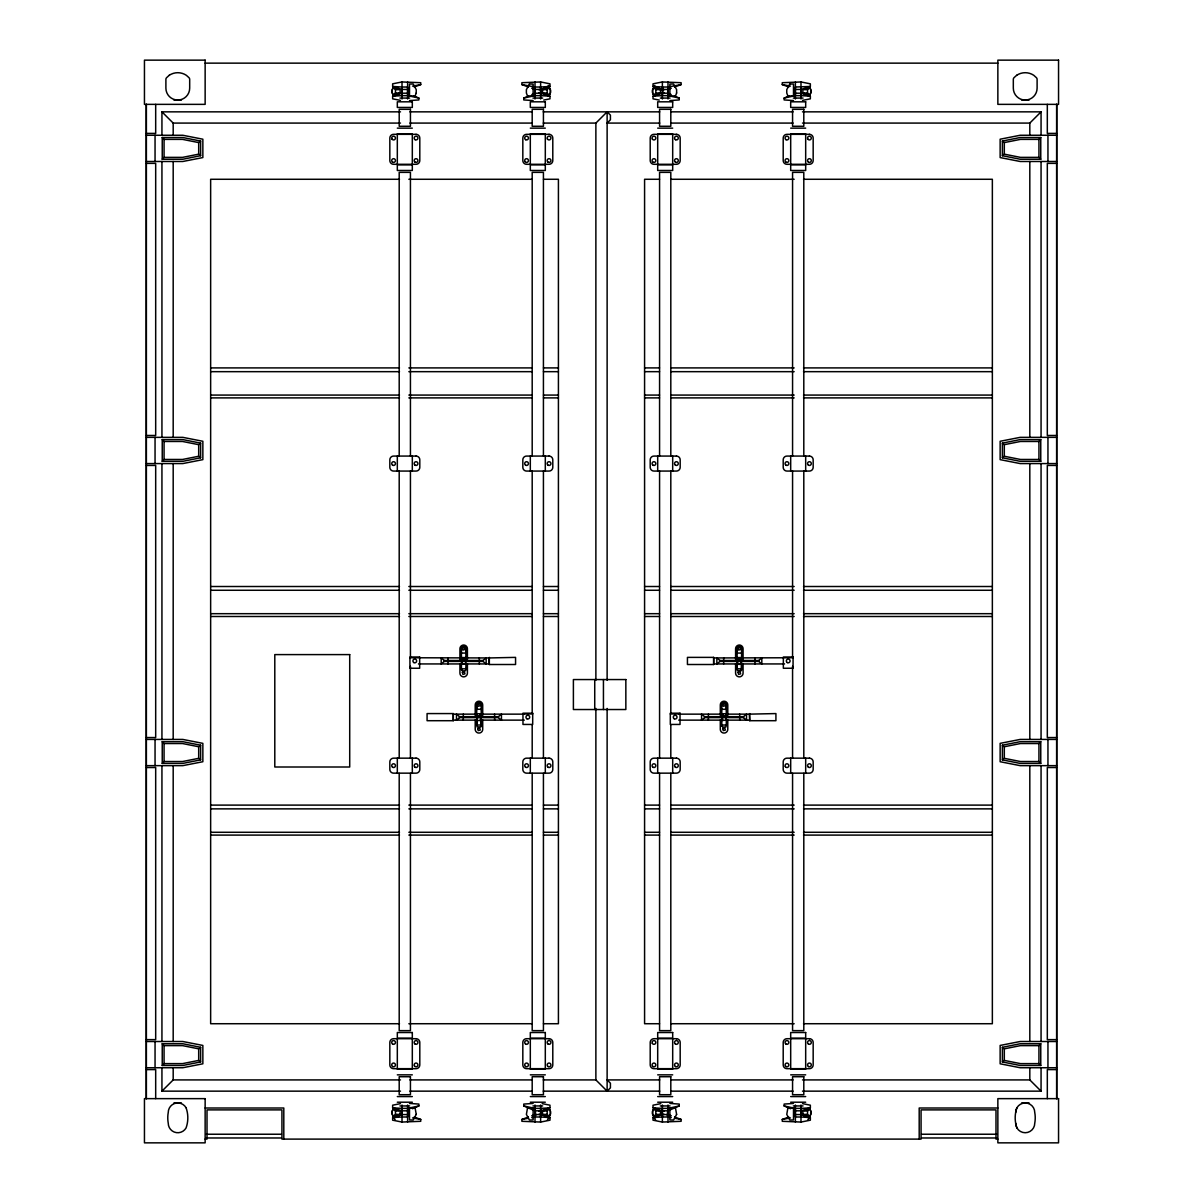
<?xml version="1.0" encoding="UTF-8"?>
<svg xmlns="http://www.w3.org/2000/svg" width="1203" height="1203" viewBox="0 0 1203 1203"><rect width="100%" height="100%" fill="white"/><g stroke="black" fill="none" stroke-linecap="round" stroke-linejoin="round"><path stroke-width="1.5" d="M400.494 1091.151L161.939 1091.151L161.939 1067.738M161.939 1041.512L161.939 765.649M161.939 739.424L161.939 463.576M161.939 437.351L161.939 161.488M161.939 135.262L161.939 111.849L400.494 111.849M465.922 668.432L465.636 670.688L462.358 670.958L461.426 668.432M462.358 661.409L461.426 664.327L465.922 663.936M461.411 660.477L461.411 657.56L465.907 657.56L465.907 660.477L465.907 648.763A2.241 2.241 0 0 0 463.666 646.522A2.241 2.241 0 0 0 461.411 648.763L461.411 653.455M465.907 653.455L465.907 648.763M476.704 720.131L477.651 717.605M481.215 709.65L481.215 704.958A2.241 2.241 0 0 0 478.959 702.717A2.241 2.241 0 0 0 476.719 704.958L476.719 716.672L476.719 713.755L481.215 713.755L481.215 716.672M476.704 718.537L476.989 726.883L480.929 726.883L481.2 720.522L476.704 720.522L476.704 725.018L481.2 725.018M481.2 720.131L480.268 717.605M481.215 714.146L481.215 709.259L476.719 709.259M726.296 724.627L726.01 726.883L722.732 727.153L721.8 724.627M722.732 717.605L721.8 720.522L726.296 720.131M721.785 716.672L721.785 713.755L726.281 713.755L726.281 716.672L726.281 704.958A2.241 2.241 0 0 0 724.041 702.717A2.241 2.241 0 0 0 721.785 704.958L721.785 709.65M726.281 709.65L726.281 704.958M737.078 663.936L738.025 661.409M741.589 653.455L741.589 648.763A2.241 2.241 0 0 0 739.334 646.522A2.241 2.241 0 0 0 737.093 648.763L737.093 660.477L737.093 657.56L741.589 657.56L741.589 660.477M737.078 662.342L737.364 670.688L741.304 670.688L741.574 664.327L737.078 664.327L737.078 668.823L741.574 668.823M741.574 663.936L740.642 661.409M741.589 657.951L741.589 653.064L737.093 653.064M400.449 100.375L392.644 98.826L392.644 96.195L402.013 95.638L402.013 87.022L392.644 86.451L392.644 83.834L402.013 81.954L420.734 82.706L420.734 84.586L414.178 87.022M533.124 100.571L523.756 99.939L523.756 98.075L535.004 95.638L535.004 87.022L521.891 84.586L521.891 82.706L540.628 81.954L549.982 83.834L549.982 86.451L540.628 89.458L535.004 89.458L531.726 88.24M549.982 86.451L540.628 87.022L540.628 95.638L549.982 96.195L549.982 98.826L543.741 100.075M659.259 100.075L653.018 98.826L653.018 96.195L662.372 95.638L663.124 88.706L662.372 87.022L653.018 86.451L653.018 83.834L662.372 81.954L681.109 82.706L681.109 84.586L674.552 87.022M681.109 84.586L667.996 87.022L667.996 95.638L679.244 98.075L679.244 99.939L669.876 100.571M793.499 100.571L784.13 99.939L784.13 98.075L795.378 95.638L795.378 87.022L810.356 86.451L810.356 83.834L800.987 81.954L782.266 82.706L782.266 84.586L788.822 87.022M800.987 87.022L800.987 95.638L810.356 96.195L810.356 98.826L802.551 100.375M414.178 1117.001L420.734 1119.437L420.734 1121.301L402.013 1122.053L392.644 1120.188L392.644 1117.557L402.013 1117.001L402.013 1108.384L392.644 1107.828L392.644 1105.196L400.449 1103.632M409.501 1103.452L418.87 1104.068L418.87 1105.948L407.622 1108.384L407.622 1117.001L402.013 1117.001M531.726 1117.602L535.004 1117.001L535.756 1115.316L535.004 1108.384L523.756 1105.948L523.756 1104.068L533.124 1103.452M542.177 1103.632L549.982 1105.196L549.982 1107.828L540.628 1108.384L540.628 1117.001L549.982 1117.557L549.982 1120.188L540.628 1122.053L521.891 1121.301L521.891 1119.437L528.448 1117.001M674.552 1117.001L681.109 1119.437L681.109 1121.301L662.372 1122.053L653.018 1120.188L653.018 1117.557L662.372 1117.001L662.372 1108.384L653.018 1107.828L653.018 1105.196L660.823 1103.632M669.876 1103.452L679.244 1104.068L679.244 1105.948L667.996 1108.384L667.244 1115.316L667.996 1117.001L671.274 1117.602M802.551 1103.632L810.356 1105.196L810.356 1107.828L800.987 1108.384L800.987 1117.001L810.356 1117.557L810.356 1120.188L800.987 1122.053L782.266 1121.301L782.266 1119.437L788.822 1117.001M393.727 86.827L392.268 89.639L392.268 93.007L393.832 96.014L400.133 93.007L400.133 89.639L395.456 89.639L393.396 87.488A6.105 6.105 0 0 0 393.396 95.172L400.133 93.007L395.456 93.007L393.396 95.172M654.838 85.428L652.643 89.639L652.643 93.007L654.191 96.014L660.507 93.007L660.507 89.639L658.041 86.827M547.44 1119.993L550.357 1114.384L550.357 1111.001L548.809 1108.008L542.493 1111.001L542.493 1114.384M807.815 1119.993L810.732 1114.384L810.732 1111.001L809.168 1108.008L804.446 1110.264M488.959 657.951L515.561 657.379L515.561 664.507L489.335 664.507L488.959 657.951L409.937 657.755M453.29 720.702L453.29 713.574L427.08 713.574L427.08 720.702L453.29 720.702L453.29 713.574M713.665 664.507L713.665 657.379L687.439 657.379L687.439 664.507L713.665 664.507L713.665 657.379M749.334 714.146L775.92 713.574L775.92 720.702L749.71 720.702L749.334 714.146L725.86 714.146M548.162 85.428L550.357 89.639L550.357 93.007L548.809 96.014L542.493 93.007L542.493 89.639L544.959 86.827M397.667 1117.181L400.133 1114.384L400.133 1111.001L395.456 1111.001L393.396 1108.85A6.105 6.105 0 0 0 393.396 1116.534L400.133 1114.384L395.456 1114.384L393.396 1116.534M549.245 95.172L547.185 93.007L547.185 89.639L549.245 87.488A6.105 6.105 0 0 1 549.245 95.172L542.493 93.007M653.755 95.172L655.815 93.007L655.815 89.639L653.755 87.488A6.105 6.105 0 0 0 653.755 95.172L660.507 93.007M807.544 89.639L809.604 87.488A6.105 6.105 0 0 1 809.604 95.172L802.867 93.007L802.867 89.639L807.544 89.639L807.544 93.007L809.604 95.172M549.245 1116.534L547.185 1114.384L547.185 1111.001L549.245 1108.85A6.105 6.105 0 0 1 549.245 1116.534L544.177 1114.91M653.755 1116.534L655.815 1114.384L655.815 1111.001L653.755 1108.85A6.105 6.105 0 0 0 653.755 1116.534L658.823 1114.91M807.544 1111.001L809.604 1108.85A6.105 6.105 0 0 1 809.604 1116.534L802.867 1114.384L802.867 1111.001L807.544 1111.001L807.544 1114.384L809.604 1116.534M162.24 159.247L164.059 157.367L164.059 139.383L162.24 137.518L182.811 137.518L200.63 141.052L200.63 155.698L182.811 159.247L162.24 159.247L162.24 137.518M162.24 461.32L164.059 459.456L164.059 441.471L162.24 439.591L182.811 439.591L200.63 443.125L200.63 457.787L182.811 461.32L162.24 461.32L162.24 439.591M162.24 763.409L164.059 761.529L164.059 743.544L162.24 741.68L182.811 741.68L200.63 745.213L200.63 759.875L182.811 763.409L162.24 763.409L162.24 741.68M1040.76 159.247L1038.941 157.367L1038.941 139.383L1040.76 137.518L1020.189 137.518L1002.37 141.052L1002.37 155.698L1020.189 159.247L1040.76 159.247L1040.76 137.518M162.24 1065.482L164.059 1063.617L164.059 1045.633L162.24 1043.753L182.811 1043.753L200.63 1047.302L200.63 1061.948L182.811 1065.482L162.24 1065.482L162.24 1043.753M1040.76 461.32L1038.941 459.456L1038.941 441.471L1040.76 439.591L1020.189 439.591L1002.37 443.125L1002.37 457.787L1020.189 461.32L1040.76 461.32L1040.76 439.591M1040.76 763.409L1038.941 761.529L1038.941 743.544L1040.76 741.68L1020.189 741.68L1002.37 745.213L1002.37 759.875L1020.189 763.409L1040.76 763.409L1040.76 741.68M1040.76 1065.482L1038.941 1063.617L1038.941 1045.633L1040.76 1043.753L1020.189 1043.753L1002.37 1047.302L1002.37 1061.948L1020.189 1065.482L1040.76 1065.482L1040.76 1043.753M407.622 93.202L402.013 93.202L392.644 96.195M595.876 680.296L595.876 123.082L607.124 111.849L610.417 115.142L610.417 119.789L607.124 123.082L659.725 123.082M795.378 89.458L800.987 89.458L810.356 86.451M1029.813 135.262L1029.813 123.082L1041.061 111.849L802.491 111.849M161.939 1091.151L173.187 1079.918L400.494 1079.918M407.622 1114.564L402.013 1114.564L392.644 1117.557M595.876 708.432L595.876 1079.918L607.124 1091.151L610.417 1087.858L610.417 1083.211L607.124 1079.918L659.725 1079.918M795.378 1110.82L800.987 1110.82L810.356 1107.828M444.268 661.409L441.185 663.936L441.185 657.951L444.268 660.477L483.065 660.477L486.147 657.951L486.147 663.936L483.065 661.409L444.268 661.409L444.268 660.477M459.561 717.605L456.478 720.131L456.478 714.146L459.561 716.672L498.358 716.672L501.44 714.146L501.44 720.131L498.358 717.605L459.561 717.605L459.561 716.672M719.935 661.409L716.853 663.936L716.853 657.951L719.935 660.477L758.732 660.477L761.815 657.951L761.815 663.936L758.732 661.409L719.935 661.409L719.935 660.477M704.642 717.605L701.56 720.131L701.56 714.146L704.642 716.672L743.439 716.672L746.522 714.146L746.522 720.131L743.439 717.605L704.642 717.605L704.642 716.672M164.059 139.383L182.57 139.383L198.69 142.586L200.63 141.052M164.059 441.471L182.57 441.471L198.69 444.674L200.63 443.125M164.059 743.544L182.57 743.544L198.69 746.747L200.63 745.213M1002.37 155.698L1004.31 154.164L1020.43 157.367L1038.941 157.367M164.059 1045.633L182.57 1045.633L198.69 1048.836L200.63 1047.302M1002.37 457.787L1004.31 456.253L1020.43 459.456L1038.941 459.456M1002.37 759.875L1004.31 758.326L1020.43 761.529L1038.941 761.529M1002.37 1061.948L1004.31 1060.414L1020.43 1063.617L1038.941 1063.617M523.756 98.075L528.583 95.984M531.786 94.586L535.004 93.202L540.628 93.202L549.982 96.195M784.13 98.075L788.957 95.984M412.449 1108.73L418.87 1105.948M679.244 1105.948L667.996 1110.82L662.372 1110.82L653.018 1107.828M671.274 88.24L667.996 89.458L662.372 89.458L653.018 86.451M531.726 1115.783L535.004 1114.564L540.628 1114.564L549.982 1117.557M542.493 89.639L549.245 87.488M653.018 96.195L662.372 93.202L667.996 93.202L671.214 94.586M804.551 89.097L809.604 87.488M549.982 1107.828L540.628 1110.82L535.004 1110.82L523.756 1105.948M542.493 1111.001L549.245 1108.85M653.018 1117.557L662.372 1114.564L667.996 1114.564L671.274 1115.783M804.551 1110.459L809.604 1108.85M200.63 155.698L198.69 154.164L182.57 157.367L164.059 157.367M1002.37 141.052L1004.31 142.586L1020.43 139.383L1038.941 139.383M200.63 457.787L198.69 456.253L182.57 459.456L164.059 459.456M1002.37 443.125L1004.31 444.674L1020.43 441.471L1038.941 441.471M200.63 759.875L198.69 758.326L182.57 761.529L164.059 761.529M1002.37 745.213L1004.31 746.747L1020.43 743.544L1038.941 743.544M200.63 1061.948L198.69 1060.414L182.57 1063.617L164.059 1063.617M1002.37 1047.302L1004.31 1048.836L1020.43 1045.633L1038.941 1045.633M412.539 86.105L420.734 84.586M521.891 1119.437L528.448 1118.219M782.266 1119.437L790.461 1117.918M409.501 100.571L418.87 99.939L418.87 98.075L414.043 95.984M793.499 1103.452L784.13 1104.068L784.13 1105.948L790.551 1108.73M205.142 63.142L997.858 63.142M402.013 87.022L407.622 87.022L407.622 95.638L418.87 98.075M535.004 87.022L540.628 87.022M662.372 87.022L667.996 87.022M538.749 89.639L547.185 89.639M655.815 89.639L664.251 89.639M538.749 93.007L547.185 93.007M655.815 93.007L664.251 93.007M807.544 93.007L802.867 93.007L809.168 96.014L810.732 93.007L810.732 89.639L809.273 86.827M402.013 95.638L407.622 95.638M535.004 95.638L540.628 95.638M662.372 95.638L667.996 95.638M795.378 95.638L800.987 95.638M399.952 98.075L409.682 98.075M532.944 98.075L542.673 98.075M660.327 98.075L670.056 98.075M793.318 98.075L803.048 98.075M173.879 100.044L181.412 100.044M1021.588 100.044L1029.121 100.044M409.892 111.849L531.982 111.849M543.26 111.849L659.725 111.849M670.988 111.849L793.093 111.849M161.939 111.849L173.187 123.082L400.494 123.082M409.892 123.082L532.012 123.082M543.275 123.082L595.876 123.082M670.988 123.082L793.108 123.082M802.506 123.082L1029.813 123.082M397.321 128.15L412.313 128.15M530.312 128.15L545.305 128.15M657.695 128.15L672.688 128.15M790.687 128.15L805.679 128.15M146.315 133.398L155.683 133.398L155.683 104.36M1056.685 133.398L1047.317 133.398L1047.317 104.36M397.321 133.774L412.313 133.774M530.312 133.774L545.305 133.774M657.695 133.774L672.688 133.774M790.687 133.774L805.679 133.774M146.315 135.262L182.811 135.262L202.856 139.202L202.856 157.563L182.811 161.488L146.315 161.488M1056.685 135.262L1020.189 135.262L1000.144 139.202L1000.144 157.563L1020.189 161.488L1056.685 161.488M146.315 163.367L155.683 163.367L155.683 435.471L146.315 435.471M1056.685 163.367L1047.317 163.367L1047.317 435.471L1056.685 435.471M399.486 179.277L210.645 179.277L210.645 1023.723L399.486 1023.723M408.84 179.277L532.237 179.277M543.455 179.277L558.418 179.277L558.418 1023.723L543.455 1023.723M659.545 179.277L644.582 179.277L644.582 1023.723L659.545 1023.723M670.763 179.277L794.16 179.277M803.514 179.277L992.355 179.277L992.355 1023.723L803.514 1023.723M210.645 367.907L399.486 367.907M408.84 367.907L532.237 367.907M543.455 367.907L558.418 367.907M644.582 367.907L659.545 367.907M670.763 367.907L794.16 367.907M803.514 367.907L992.355 367.907M210.645 371.667L399.486 371.667M408.84 371.667L532.237 371.667M543.455 371.667L558.418 371.667M644.582 371.667L659.545 371.667M670.763 371.667L794.16 371.667M803.514 371.667L992.355 371.667M210.645 395.08L399.486 395.08M408.84 395.08L532.237 395.08M543.455 395.08L558.418 395.08M644.582 395.08L659.545 395.08M670.763 395.08L794.16 395.08M803.514 395.08L992.355 395.08M210.645 397.892L399.486 397.892M408.84 397.892L532.237 397.892M543.455 397.892L558.418 397.892M644.582 397.892L659.545 397.892M670.763 397.892L794.16 397.892M803.514 397.892L992.355 397.892M146.315 437.351L182.811 437.351L202.856 441.275L202.856 459.636L182.811 463.576L146.315 463.576M1056.685 437.351L1020.189 437.351L1000.144 441.275L1000.144 459.636L1020.189 463.576L1056.685 463.576M146.315 465.441L155.683 465.441L155.683 737.559L146.315 737.559M1056.685 465.441L1047.317 465.441L1047.317 737.559L1056.685 737.559M210.645 586.508L399.486 586.508M408.84 586.508L532.237 586.508M543.455 586.508L558.418 586.508M644.582 586.508L659.545 586.508M670.763 586.508L794.16 586.508M803.514 586.508L992.355 586.508M210.645 590.267L399.486 590.267M408.84 590.267L532.237 590.267M543.455 590.267L558.418 590.267M644.582 590.267L659.545 590.267M670.763 590.267L794.16 590.267M803.514 590.267L992.355 590.267M210.645 613.68L399.486 613.68M408.84 613.68L532.237 613.68M543.455 613.68L558.418 613.68M644.582 613.68L659.545 613.68M670.763 613.68L794.16 613.68M803.514 613.68L992.355 613.68M210.645 616.492L399.486 616.492M408.84 616.492L532.237 616.492M543.455 616.492L558.418 616.492M644.582 616.492L659.545 616.492M670.763 616.492L794.16 616.492M803.514 616.492L992.355 616.492M465.907 653.064L461.411 653.064L461.411 657.951M714.041 657.951L793.063 657.755M461.411 659.545L465.907 659.545M737.093 659.545L741.589 659.545M418.449 663.936L488.959 663.936M714.041 663.936L784.551 663.936M461.426 668.823L465.922 668.823L465.922 662.342L464.975 661.409M726.281 709.259L721.785 709.259L721.785 714.146M522.974 713.95L532.688 713.95M670.312 713.95L680.026 713.95M453.666 714.146L477.14 714.146M479.877 714.146L524.313 714.146M678.687 714.146L723.123 714.146M476.719 715.74L481.215 715.74M721.785 715.74L726.281 715.74M453.666 720.131L477.14 720.131M479.877 720.131L524.313 720.131M678.687 720.131L723.123 720.131M725.86 720.131L749.334 720.131M721.8 725.018L726.296 725.018L726.296 718.537L725.349 717.605M146.315 739.424L182.811 739.424L202.856 743.364L202.856 761.725L182.811 765.649L146.315 765.649M1056.685 739.424L1020.189 739.424L1000.144 743.364L1000.144 761.725L1020.189 765.649L1056.685 765.649M146.315 767.529L155.683 767.529L155.683 1039.633L146.315 1039.633M1056.685 767.529L1047.317 767.529L1047.317 1039.633L1056.685 1039.633M210.645 805.108L399.486 805.108M408.84 805.108L532.237 805.108M543.455 805.108L558.418 805.108M644.582 805.108L659.545 805.108M670.763 805.108L794.16 805.108M803.514 805.108L992.355 805.108M210.645 808.867L399.486 808.867M408.84 808.867L532.237 808.867M543.455 808.867L558.418 808.867M644.582 808.867L659.545 808.867M670.763 808.867L794.16 808.867M803.514 808.867L992.355 808.867M210.645 832.281L399.486 832.281M408.84 832.281L532.237 832.281M543.455 832.281L558.418 832.281M644.582 832.281L659.545 832.281M670.763 832.281L794.16 832.281M803.514 832.281L992.355 832.281M210.645 835.093L399.486 835.093M408.84 835.093L532.237 835.093M543.455 835.093L558.418 835.093M644.582 835.093L659.545 835.093M670.763 835.093L794.16 835.093M803.514 835.093L992.355 835.093M408.84 1023.723L532.237 1023.723M670.763 1023.723L794.16 1023.723M146.315 1041.512L182.811 1041.512L202.856 1045.437L202.856 1063.798L182.811 1067.738L146.315 1067.738M1056.685 1041.512L1020.189 1041.512L1000.144 1045.437L1000.144 1063.798L1020.189 1067.738L1056.685 1067.738M397.321 1069.226L412.313 1069.226M530.312 1069.226L545.305 1069.226M657.695 1069.226L672.688 1069.226M790.687 1069.226L805.679 1069.226M146.315 1069.602L155.683 1069.602L155.683 1098.64M1056.685 1069.602L1047.317 1069.602L1047.317 1098.64M397.321 1074.85L412.313 1074.85M530.312 1074.85L545.305 1074.85M657.695 1074.85L672.688 1074.85M790.687 1074.85L805.679 1074.85M409.892 1079.918L532.012 1079.918M543.275 1079.918L595.876 1079.918M670.988 1079.918L793.108 1079.918M802.506 1079.918L1029.813 1079.918L1041.061 1091.151L802.491 1091.151M409.892 1091.151L531.982 1091.151M543.26 1091.151L659.725 1091.151M670.988 1091.151L793.093 1091.151M397.321 1096.58L412.313 1096.58M530.312 1096.58L545.305 1096.58M657.695 1096.58L672.688 1096.58M790.687 1096.58L805.679 1096.58M397.321 1102.204L412.313 1102.204M530.312 1102.204L545.305 1102.204M657.695 1102.204L672.688 1102.204M790.687 1102.204L805.679 1102.204M173.879 1102.956L181.412 1102.956M1021.588 1102.956L1029.121 1102.956M399.952 1105.948L409.682 1105.948M532.944 1105.948L542.673 1105.948M660.327 1105.948L670.056 1105.948M793.318 1105.948L803.048 1105.948M205.142 1108.008L283.803 1108.008L283.803 1139.106M997.858 1108.008L919.197 1108.008L919.197 1139.106M402.013 1108.384L407.622 1108.384M535.004 1108.384L540.628 1108.384M662.372 1108.384L667.996 1108.384M784.13 1105.948L795.378 1108.384L800.987 1108.384M538.749 1111.001L547.185 1111.001M655.815 1111.001L664.251 1111.001M538.749 1114.384L547.185 1114.384M655.815 1114.384L664.251 1114.384M807.544 1114.384L802.867 1114.384L805.333 1117.181M535.004 1117.001L540.628 1117.001M662.372 1117.001L667.996 1117.001M800.987 1117.001L795.378 1117.001L795.378 1108.384M206.36 1134.234L281.442 1134.234M921.558 1134.234L996.64 1134.234M206.345 1137.978L281.442 1137.978M921.558 1137.978L996.655 1137.978M205.142 1139.106L207.006 1139.106L207.006 1109.888L281.938 1109.888L281.938 1139.106L921.062 1139.106L921.062 1109.888L995.994 1109.888L995.994 1139.106L997.858 1139.106M782.266 84.586L790.461 86.105M674.552 1118.219L681.109 1119.437M412.539 1117.918L420.734 1119.437M810.356 96.195L800.987 93.202L795.378 93.202M653.755 87.488L660.507 89.639M392.644 86.451L402.013 89.458L407.622 89.458M393.396 87.488L398.449 89.097M810.356 1117.557L800.987 1114.564L795.378 1114.564M653.755 1108.85L660.507 1111.001L660.507 1114.384M392.644 1107.828L402.013 1110.82L407.622 1110.82M393.396 1108.85L398.449 1110.459M521.891 84.586L528.448 87.022M674.417 95.984L679.244 98.075M660.507 1111.001L654.191 1108.008L652.643 1111.001L652.643 1114.384L655.56 1119.993M398.554 1110.264L393.832 1108.008L392.268 1111.001L392.268 1114.384L395.185 1119.993M1047.948 135.262L1047.948 161.488M1047.948 437.351L1047.948 463.576M1047.948 739.424L1047.948 765.649M1047.948 1041.512L1047.948 1067.738M1041.061 111.849L1041.061 135.262M1041.061 161.488L1041.061 437.351M1041.061 463.576L1041.061 739.424M1041.061 765.649L1041.061 1041.512M1041.061 1067.738L1041.061 1091.151M1029.813 161.488L1029.813 437.351M1029.813 463.576L1029.813 739.424M1029.813 765.649L1029.813 1041.512M1029.813 1067.738L1029.813 1079.918M1004.31 142.586L1004.31 154.164M1004.31 444.674L1004.31 456.253M1004.31 746.747L1004.31 758.326M1004.31 1048.836L1004.31 1060.414M805.679 134.33L805.679 164.3M805.679 456.072L805.679 471.065M805.679 758.161L805.679 773.153M805.679 1038.7L805.679 1068.67M803.799 455.952L803.799 172.36L792.566 172.36L792.566 455.952M803.799 470.974L803.799 758.326M803.799 773.349L803.799 1030.64L792.566 1030.64L792.566 773.349M800.987 81.954L800.987 99.007M800.987 1105.016L800.987 1122.053M795.378 81.954L795.378 99.007M795.378 1105.016L795.378 1122.053M792.566 470.974L792.566 656.898M792.566 666.297L792.566 758.326M790.687 134.33L790.687 164.3M790.687 456.072L790.687 471.065M790.687 758.161L790.687 773.153M790.687 1038.7L790.687 1068.67M758.732 660.477L758.732 661.409M754.988 657.951L754.988 660.477M754.988 661.409L754.988 663.936M749.71 713.574L749.71 720.702M743.439 716.672L743.439 717.605M743.078 659.319L743.078 648.763A3.744 3.744 0 0 0 739.334 645.019A3.744 3.744 0 0 0 735.589 648.763L735.589 659.319M743.078 663.755L743.078 673.124A3.744 3.744 0 0 1 739.334 676.868A3.744 3.744 0 0 1 735.589 673.124L735.589 663.755M741.574 662.342L741.574 670.026M739.695 714.146L739.695 716.672M739.695 717.605L739.695 720.131M737.093 648.763L737.093 653.455M727.785 715.514L727.785 704.958A3.744 3.744 0 0 0 724.041 701.214A3.744 3.744 0 0 0 720.296 704.958L720.296 715.514M727.785 719.95L727.785 729.319A3.744 3.744 0 0 1 724.041 733.063A3.744 3.744 0 0 1 720.296 729.319L720.296 719.95M723.665 657.951L723.665 660.477M723.665 661.409L723.665 663.936M721.8 718.537L721.8 726.221M708.387 714.146L708.387 716.672M708.387 717.605L708.387 720.131M672.688 134.33L672.688 164.3M672.688 456.072L672.688 471.065M672.688 758.161L672.688 773.153M672.688 1038.7L672.688 1068.67M670.808 455.952L670.808 172.36L659.575 172.36L659.575 455.952M670.808 470.974L670.808 713.244M670.808 724.522L670.808 758.326M670.808 773.349L670.808 1030.64L659.575 1030.64L659.575 773.349M667.996 81.954L667.996 99.007M667.996 1105.016L667.996 1122.053M662.372 81.954L662.372 99.007M662.372 1105.016L662.372 1122.053M659.575 470.974L659.575 758.326M657.695 134.33L657.695 164.3M657.695 456.072L657.695 471.065M657.695 758.161L657.695 773.153M657.695 1038.7L657.695 1068.67M607.124 111.849L607.124 680.296M607.124 708.432L607.124 1091.151M603.44 679.56L603.44 709.529M594.733 679.56L594.733 709.529M545.305 134.33L545.305 164.3M545.305 456.072L545.305 471.065M545.305 758.161L545.305 773.153M545.305 1038.7L545.305 1068.67M543.425 455.952L543.425 172.36L532.192 172.36L532.192 455.952M543.425 470.974L543.425 758.326M543.425 773.349L543.425 1030.64L532.192 1030.64L532.192 773.349M540.628 81.954L540.628 99.007M540.628 1105.016L540.628 1122.053M535.004 81.954L535.004 99.007M535.004 1105.016L535.004 1122.053M532.192 470.974L532.192 713.244M532.192 724.522L532.192 758.326M530.312 134.33L530.312 164.3M530.312 456.072L530.312 471.065M530.312 758.161L530.312 773.153M530.312 1038.7L530.312 1068.67M498.358 716.672L498.358 717.605M494.613 714.146L494.613 716.672M494.613 717.605L494.613 720.131M489.335 657.379L489.335 664.507M483.065 660.477L483.065 661.409M482.704 715.514L482.704 704.958A3.744 3.744 0 0 0 478.959 701.214A3.744 3.744 0 0 0 475.215 704.958L475.215 715.514M482.704 719.95L482.704 729.319A3.744 3.744 0 0 1 478.959 733.063A3.744 3.744 0 0 1 475.215 729.319L475.215 719.95M481.2 718.537L481.2 726.221M479.335 657.951L479.335 660.477M479.335 661.409L479.335 663.936M476.719 704.958L476.719 709.65M467.411 659.319L467.411 648.763A3.744 3.744 0 0 0 463.666 645.019A3.744 3.744 0 0 0 459.922 648.763L459.922 659.319M467.411 663.755L467.411 673.124A3.744 3.744 0 0 1 463.666 676.868A3.744 3.744 0 0 1 459.922 673.124L459.922 663.755M463.305 714.146L463.305 716.672M463.305 717.605L463.305 720.131M461.426 662.342L461.426 670.026M448.012 657.951L448.012 660.477M448.012 661.409L448.012 663.936M412.313 134.33L412.313 164.3M412.313 456.072L412.313 471.065M412.313 758.161L412.313 773.153M412.313 1038.7L412.313 1068.67M410.434 455.952L410.434 172.36L399.201 172.36L399.201 455.952M410.434 470.974L410.434 656.898M410.434 666.297L410.434 758.326M410.434 773.349L410.434 1030.64L399.201 1030.64L399.201 773.349M407.622 81.954L407.622 99.007M407.622 1105.016L407.622 1122.053M402.013 81.954L402.013 99.007M402.013 1105.016L402.013 1122.053M399.201 470.974L399.201 758.326M397.321 134.33L397.321 164.3M397.321 456.072L397.321 471.065M397.321 758.161L397.321 773.153M397.321 1038.7L397.321 1068.67M395.456 89.639L395.456 93.007M395.456 1111.001L395.456 1114.384M198.69 142.586L198.69 154.164M198.69 444.674L198.69 456.253M198.69 746.747L198.69 758.326M198.69 1048.836L198.69 1060.414M173.187 123.082L173.187 135.262M173.187 161.488L173.187 437.351M173.187 463.576L173.187 739.424M173.187 765.649L173.187 1041.512M173.187 1067.738L173.187 1079.918M155.052 135.262L155.052 161.488M155.052 437.351L155.052 463.576M155.052 739.424L155.052 765.649M155.052 1041.512L155.052 1067.738M1015.663 1123.181A9.549 9.549 0 0 0 1025.212 1132.73A9.549 9.549 0 0 0 1034.76 1123.181A29.955 29.955 0 0 0 1034.76 1112.504A9.549 9.549 0 0 0 1025.212 1102.956A9.549 9.549 0 0 0 1015.663 1112.504M1016.941 1127.963A29.955 29.955 0 0 1 1016.941 1107.722M146.315 104.36L146.315 1098.64L146.315 104.36M1056.685 104.36L1056.685 1098.64L1056.685 104.36M462.373 648.011L462.914 650.071L464.959 649.515L464.418 647.47L462.373 648.011M462.373 672.372L462.914 674.417L464.959 673.86L464.418 671.815L462.373 672.372M477.666 704.206L478.208 706.266L480.253 705.71L479.711 703.665L477.666 704.206M477.666 728.567L478.208 730.612L480.253 730.056L479.711 728.01L477.666 728.567M722.747 704.206L723.289 706.266L725.334 705.71L724.792 703.665L722.747 704.206M738.04 648.011L738.582 650.071L740.627 649.515L740.086 647.47L738.04 648.011M722.747 728.567L723.289 730.612L725.334 730.056L724.792 728.01L722.747 728.567M738.04 672.372L738.582 674.417L740.627 673.86L740.086 671.815L738.04 672.372M416.238 93.007L415.125 96.014L409.501 96.014L409.501 84.015L413.246 84.015L416.238 89.639L416.238 93.007M676.612 93.007L675.484 96.014L669.876 96.014L669.876 84.015L673.62 84.015L676.612 89.639L676.612 93.007M527.515 1108.008L526.388 1114.384L529.38 1119.993L533.124 1119.993L533.124 1108.008L527.515 1108.008M787.875 1108.008L786.762 1114.384L789.754 1119.993L793.499 1119.993L793.499 1108.008L787.875 1108.008M529.38 84.015L526.388 89.639L526.388 93.007L527.515 96.014L533.124 96.014L533.124 84.015L529.38 84.015M789.754 84.015L786.762 89.639L786.762 93.007L787.875 96.014L793.499 96.014L793.499 84.015L789.754 84.015M416.238 1114.384L413.246 1119.993L409.501 1119.993L409.501 1108.008L415.125 1108.008L416.238 1114.384M676.612 1114.384L673.62 1119.993L669.876 1119.993L669.876 1108.008L675.484 1108.008L676.612 1114.384M169.232 75.293L166.646 77.639A2.556 2.556 0 0 0 165.894 79.338L165.894 88.15A11.895 11.895 0 0 0 177.788 100.044A11.895 11.895 0 0 0 189.683 88.15L189.683 79.338A2.556 2.556 0 0 0 188.931 77.639L186.33 75.293A15.398 15.398 0 0 0 169.232 75.293M1016.67 75.293L1014.069 77.639A2.556 2.556 0 0 0 1013.317 79.338L1013.317 88.15A11.895 11.895 0 0 0 1025.212 100.044A11.895 11.895 0 0 0 1037.106 88.15L1037.106 79.338A2.556 2.556 0 0 0 1036.354 77.639L1033.768 75.293A15.398 15.398 0 0 0 1016.67 75.293M205.142 60.15L144.45 60.15L144.45 104.36L205.142 104.36L205.142 60.15M1058.55 60.15L997.858 60.15L997.858 104.36L1058.55 104.36L1058.55 60.15M412.313 101.819L397.321 101.819L397.321 107.443L412.313 107.443L412.313 101.819M545.305 101.819L530.312 101.819L530.312 107.443L545.305 107.443L545.305 101.819M672.688 101.819L657.695 101.819L657.695 107.443L672.688 107.443L672.688 101.819M805.679 101.819L790.687 101.819L790.687 107.443L805.679 107.443L805.679 101.819M410.434 109.308L399.201 109.308L399.201 126.27L410.434 126.27L410.434 109.308M543.425 109.308L532.192 109.308L532.192 126.27L543.425 126.27L543.425 109.308M670.808 109.308L659.575 109.308L659.575 126.27L670.808 126.27L670.808 109.308M803.799 109.308L792.566 109.308L792.566 126.27L803.799 126.27L803.799 109.308M416.058 134.33L393.576 134.33A3.744 3.744 0 0 0 389.832 138.074L389.832 160.555A3.744 3.744 0 0 0 393.576 164.3L416.058 164.3A3.744 3.744 0 0 0 419.802 160.555L419.802 138.074A3.744 3.744 0 0 0 416.058 134.33M549.049 134.33L526.568 134.33A3.744 3.744 0 0 0 522.824 138.074L522.824 160.555A3.744 3.744 0 0 0 526.568 164.3L549.049 164.3A3.744 3.744 0 0 0 552.794 160.555L552.794 138.074A3.744 3.744 0 0 0 549.049 134.33M676.432 134.33L653.951 134.33A3.744 3.744 0 0 0 650.206 138.074L650.206 160.555A3.744 3.744 0 0 0 653.951 164.3L676.432 164.3A3.744 3.744 0 0 0 680.176 160.555L680.176 138.074A3.744 3.744 0 0 0 676.432 134.33M809.424 134.33L786.942 134.33A3.744 3.744 0 0 0 783.198 138.074L783.198 160.555A3.744 3.744 0 0 0 786.942 164.3L809.424 164.3A3.744 3.744 0 0 0 813.168 160.555L813.168 138.074A3.744 3.744 0 0 0 809.424 134.33M412.313 164.856L397.321 164.856L397.321 170.48L412.313 170.48L412.313 164.856M545.305 164.856L530.312 164.856L530.312 170.48L545.305 170.48L545.305 164.856M672.688 164.856L657.695 164.856L657.695 170.48L672.688 170.48L672.688 164.856M805.679 164.856L790.687 164.856L790.687 170.48L805.679 170.48L805.679 164.856M416.058 456.072L393.576 456.072A3.744 3.744 0 0 0 389.832 459.832L389.832 467.32A3.744 3.744 0 0 0 393.576 471.065L416.058 471.065A3.744 3.744 0 0 0 419.802 467.32L419.802 459.832A3.744 3.744 0 0 0 416.058 456.072M549.049 456.072L526.568 456.072A3.744 3.744 0 0 0 522.824 459.832L522.824 467.32A3.744 3.744 0 0 0 526.568 471.065L549.049 471.065A3.744 3.744 0 0 0 552.794 467.32L552.794 459.832A3.744 3.744 0 0 0 549.049 456.072M676.432 456.072L653.951 456.072A3.744 3.744 0 0 0 650.206 459.832L650.206 467.32A3.744 3.744 0 0 0 653.951 471.065L676.432 471.065A3.744 3.744 0 0 0 680.176 467.32L680.176 459.832A3.744 3.744 0 0 0 676.432 456.072M809.424 456.072L786.942 456.072A3.744 3.744 0 0 0 783.198 459.832L783.198 467.32A3.744 3.744 0 0 0 786.942 471.065L809.424 471.065A3.744 3.744 0 0 0 813.168 467.32L813.168 459.832A3.744 3.744 0 0 0 809.424 456.072M349.712 654.597L274.795 654.597L274.795 767.003L349.712 767.003L349.712 654.597M419.652 657.003L409.937 657.003L409.937 668.251L419.652 668.251L419.652 657.003M793.063 657.003L783.348 657.003L783.348 668.251L793.063 668.251L793.063 657.003M625.846 679.56L573.395 679.56L573.395 709.529L625.846 709.529L625.846 679.56M532.688 713.199L522.974 713.199L522.974 724.447L532.688 724.447L532.688 713.199M680.026 713.199L670.312 713.199L670.312 724.447L680.026 724.447L680.026 713.199M416.058 758.161L393.576 758.161A3.744 3.744 0 0 0 389.832 761.905L389.832 769.394A3.744 3.744 0 0 0 393.576 773.153L416.058 773.153A3.744 3.744 0 0 0 419.802 769.394L419.802 761.905A3.744 3.744 0 0 0 416.058 758.161M549.049 758.161L526.568 758.161A3.744 3.744 0 0 0 522.824 761.905L522.824 769.394A3.744 3.744 0 0 0 526.568 773.153L549.049 773.153A3.744 3.744 0 0 0 552.794 769.394L552.794 761.905A3.744 3.744 0 0 0 549.049 758.161M676.432 758.161L653.951 758.161A3.744 3.744 0 0 0 650.206 761.905L650.206 769.394A3.744 3.744 0 0 0 653.951 773.153L676.432 773.153A3.744 3.744 0 0 0 680.176 769.394L680.176 761.905A3.744 3.744 0 0 0 676.432 758.161M809.424 758.161L786.942 758.161A3.744 3.744 0 0 0 783.198 761.905L783.198 769.394A3.744 3.744 0 0 0 786.942 773.153L809.424 773.153A3.744 3.744 0 0 0 813.168 769.394L813.168 761.905A3.744 3.744 0 0 0 809.424 758.161M412.313 1032.52L397.321 1032.52L397.321 1038.144L412.313 1038.144L412.313 1032.52M545.305 1032.52L530.312 1032.52L530.312 1038.144L545.305 1038.144L545.305 1032.52M672.688 1032.52L657.695 1032.52L657.695 1038.144L672.688 1038.144L672.688 1032.52M805.679 1032.52L790.687 1032.52L790.687 1038.144L805.679 1038.144L805.679 1032.52M416.058 1038.7L393.576 1038.7A3.744 3.744 0 0 0 389.832 1042.445L389.832 1064.926A3.744 3.744 0 0 0 393.576 1068.67L416.058 1068.67A3.744 3.744 0 0 0 419.802 1064.926L419.802 1042.445A3.744 3.744 0 0 0 416.058 1038.7M549.049 1038.7L526.568 1038.7A3.744 3.744 0 0 0 522.824 1042.445L522.824 1064.926A3.744 3.744 0 0 0 526.568 1068.67L549.049 1068.67A3.744 3.744 0 0 0 552.794 1064.926L552.794 1042.445A3.744 3.744 0 0 0 549.049 1038.7M676.432 1038.7L653.951 1038.7A3.744 3.744 0 0 0 650.206 1042.445L650.206 1064.926A3.744 3.744 0 0 0 653.951 1068.67L676.432 1068.67A3.744 3.744 0 0 0 680.176 1064.926L680.176 1042.445A3.744 3.744 0 0 0 676.432 1038.7M809.424 1038.7L786.942 1038.7A3.744 3.744 0 0 0 783.198 1042.445L783.198 1064.926A3.744 3.744 0 0 0 786.942 1068.67L809.424 1068.67A3.744 3.744 0 0 0 813.168 1064.926L813.168 1042.445A3.744 3.744 0 0 0 809.424 1038.7M410.434 1076.73L399.201 1076.73L399.201 1094.715L410.434 1094.715L410.434 1076.73M543.425 1076.73L532.192 1076.73L532.192 1094.715L543.425 1094.715L543.425 1076.73M670.808 1076.73L659.575 1076.73L659.575 1094.715L670.808 1094.715L670.808 1076.73M803.799 1076.73L792.566 1076.73L792.566 1094.715L803.799 1094.715L803.799 1076.73M205.142 1098.64L144.45 1098.64L144.45 1142.85L205.142 1142.85L205.142 1098.64M1058.55 1098.64L997.858 1098.64L997.858 1142.85L1058.55 1142.85L1058.55 1098.64M186.059 1107.722A9.549 9.549 0 0 0 168.24 1112.504A29.955 29.955 0 0 0 168.24 1123.181A9.549 9.549 0 0 0 186.059 1127.963A29.955 29.955 0 0 0 186.059 1107.722M786.01 139.698A1.88 1.88 0 0 0 788.822 138.074A1.88 1.88 0 0 0 786.01 136.45A1.88 1.88 0 0 0 786.01 139.698M786.01 162.179A1.88 1.88 0 0 0 788.822 160.555A1.88 1.88 0 0 0 786.01 158.931A1.88 1.88 0 0 0 786.01 162.179M808.491 162.179A1.88 1.88 0 0 0 811.303 160.555A1.88 1.88 0 0 0 808.491 158.931A1.88 1.88 0 0 0 808.491 162.179M807.799 139.007A1.88 1.88 0 0 0 811.048 139.007A1.88 1.88 0 0 0 809.424 136.195A1.88 1.88 0 0 0 807.799 139.007M786.01 1044.069A1.88 1.88 0 0 0 788.822 1042.445A1.88 1.88 0 0 0 786.01 1040.821A1.88 1.88 0 0 0 786.01 1044.069M786.01 1066.55A1.88 1.88 0 0 0 788.822 1064.926A1.88 1.88 0 0 0 786.01 1063.302A1.88 1.88 0 0 0 786.01 1066.55M808.491 1066.55A1.88 1.88 0 0 0 811.303 1064.926A1.88 1.88 0 0 0 808.491 1063.302A1.88 1.88 0 0 0 808.491 1066.55M808.491 1044.069A1.88 1.88 0 0 0 811.303 1042.445A1.88 1.88 0 0 0 808.491 1040.821A1.88 1.88 0 0 0 808.491 1044.069M808.491 767.273A1.88 1.88 0 0 0 811.303 765.649A1.88 1.88 0 0 0 808.491 764.025A1.88 1.88 0 0 0 808.491 767.273M785.318 766.597A1.88 1.88 0 0 0 788.566 766.597A1.88 1.88 0 0 0 786.942 763.785A1.88 1.88 0 0 0 785.318 766.597M808.491 465.2A1.88 1.88 0 0 0 811.303 463.576A1.88 1.88 0 0 0 808.491 461.952A1.88 1.88 0 0 0 808.491 465.2M786.01 465.2A1.88 1.88 0 0 0 788.822 463.576A1.88 1.88 0 0 0 786.01 461.952A1.88 1.88 0 0 0 786.01 465.2M787.273 662.567A1.88 1.88 0 0 0 790.085 660.943A1.88 1.88 0 0 0 787.273 659.319A1.88 1.88 0 0 0 787.273 662.567M675.484 139.698A1.88 1.88 0 0 0 678.297 138.074A1.88 1.88 0 0 0 675.484 136.45A1.88 1.88 0 0 0 675.484 139.698M675.484 162.179A1.88 1.88 0 0 0 678.297 160.555A1.88 1.88 0 0 0 675.484 158.931A1.88 1.88 0 0 0 675.484 162.179M653.018 162.179A1.88 1.88 0 0 0 655.815 160.555A1.88 1.88 0 0 0 653.018 158.931A1.88 1.88 0 0 0 653.018 162.179M652.327 139.007A1.88 1.88 0 0 0 655.575 139.007A1.88 1.88 0 0 0 653.951 136.195A1.88 1.88 0 0 0 652.327 139.007M675.484 1044.069A1.88 1.88 0 0 0 678.297 1042.445A1.88 1.88 0 0 0 675.484 1040.821A1.88 1.88 0 0 0 675.484 1044.069M675.484 1066.55A1.88 1.88 0 0 0 678.297 1064.926A1.88 1.88 0 0 0 675.484 1063.302A1.88 1.88 0 0 0 675.484 1066.55M653.018 1066.55A1.88 1.88 0 0 0 655.815 1064.926A1.88 1.88 0 0 0 653.018 1063.302A1.88 1.88 0 0 0 653.018 1066.55M652.327 1043.377A1.88 1.88 0 0 0 655.575 1043.377A1.88 1.88 0 0 0 653.951 1040.58A1.88 1.88 0 0 0 652.327 1043.377M653.018 767.273A1.88 1.88 0 0 0 655.815 765.649A1.88 1.88 0 0 0 653.018 764.025A1.88 1.88 0 0 0 653.018 767.273M675.484 767.273A1.88 1.88 0 0 0 678.297 765.649A1.88 1.88 0 0 0 675.484 764.025A1.88 1.88 0 0 0 675.484 767.273M653.018 465.2A1.88 1.88 0 0 0 655.815 463.576A1.88 1.88 0 0 0 653.018 461.952A1.88 1.88 0 0 0 653.018 465.2M675.484 465.2A1.88 1.88 0 0 0 678.297 463.576A1.88 1.88 0 0 0 675.484 461.952A1.88 1.88 0 0 0 675.484 465.2M674.221 718.762A1.88 1.88 0 0 0 677.033 717.138A1.88 1.88 0 0 0 674.221 715.514A1.88 1.88 0 0 0 674.221 718.762M526.899 718.762A1.88 1.88 0 0 0 529.711 717.138A1.88 1.88 0 0 0 526.899 715.514A1.88 1.88 0 0 0 526.899 718.762M413.847 662.567A1.88 1.88 0 0 0 416.659 660.943A1.88 1.88 0 0 0 413.847 659.319A1.88 1.88 0 0 0 413.847 662.567M415.125 139.698A1.88 1.88 0 0 0 417.922 138.074A1.88 1.88 0 0 0 415.125 136.45A1.88 1.88 0 0 0 415.125 139.698M415.125 162.179A1.88 1.88 0 0 0 417.922 160.555A1.88 1.88 0 0 0 415.125 158.931A1.88 1.88 0 0 0 415.125 162.179M392.644 162.179A1.88 1.88 0 0 0 395.456 160.555A1.88 1.88 0 0 0 392.644 158.931A1.88 1.88 0 0 0 392.644 162.179M391.952 139.007A1.88 1.88 0 0 0 395.201 139.007A1.88 1.88 0 0 0 393.576 136.195A1.88 1.88 0 0 0 391.952 139.007M415.125 1044.069A1.88 1.88 0 0 0 417.922 1042.445A1.88 1.88 0 0 0 415.125 1040.821A1.88 1.88 0 0 0 415.125 1044.069M414.434 1065.858A1.88 1.88 0 0 0 417.682 1065.858A1.88 1.88 0 0 0 416.058 1063.046A1.88 1.88 0 0 0 414.434 1065.858M392.644 1066.55A1.88 1.88 0 0 0 395.456 1064.926A1.88 1.88 0 0 0 392.644 1063.302A1.88 1.88 0 0 0 392.644 1066.55M392.644 1044.069A1.88 1.88 0 0 0 395.456 1042.445A1.88 1.88 0 0 0 392.644 1040.821A1.88 1.88 0 0 0 392.644 1044.069M392.644 767.273A1.88 1.88 0 0 0 395.456 765.649A1.88 1.88 0 0 0 392.644 764.025A1.88 1.88 0 0 0 392.644 767.273M415.125 767.273A1.88 1.88 0 0 0 417.922 765.649A1.88 1.88 0 0 0 415.125 764.025A1.88 1.88 0 0 0 415.125 767.273M392.644 465.2A1.88 1.88 0 0 0 395.456 463.576A1.88 1.88 0 0 0 392.644 461.952A1.88 1.88 0 0 0 392.644 465.2M415.125 465.2A1.88 1.88 0 0 0 417.922 463.576A1.88 1.88 0 0 0 415.125 461.952A1.88 1.88 0 0 0 415.125 465.2M525.636 139.698A1.88 1.88 0 0 0 528.448 138.074A1.88 1.88 0 0 0 525.636 136.45A1.88 1.88 0 0 0 525.636 139.698M524.944 161.488A1.88 1.88 0 0 0 528.192 161.488A1.88 1.88 0 0 0 526.568 158.676A1.88 1.88 0 0 0 524.944 161.488M548.117 162.179A1.88 1.88 0 0 0 550.929 160.555A1.88 1.88 0 0 0 548.117 158.931A1.88 1.88 0 0 0 548.117 162.179M547.425 139.007A1.88 1.88 0 0 0 550.673 139.007A1.88 1.88 0 0 0 549.049 136.195A1.88 1.88 0 0 0 547.425 139.007M525.636 1044.069A1.88 1.88 0 0 0 528.448 1042.445A1.88 1.88 0 0 0 525.636 1040.821A1.88 1.88 0 0 0 525.636 1044.069M525.636 1066.55A1.88 1.88 0 0 0 528.448 1064.926A1.88 1.88 0 0 0 525.636 1063.302A1.88 1.88 0 0 0 525.636 1066.55M548.117 1066.55A1.88 1.88 0 0 0 550.929 1064.926A1.88 1.88 0 0 0 548.117 1063.302A1.88 1.88 0 0 0 548.117 1066.55M548.117 1044.069A1.88 1.88 0 0 0 550.929 1042.445A1.88 1.88 0 0 0 548.117 1040.821A1.88 1.88 0 0 0 548.117 1044.069M548.117 767.273A1.88 1.88 0 0 0 550.929 765.649A1.88 1.88 0 0 0 548.117 764.025A1.88 1.88 0 0 0 548.117 767.273M525.636 767.273A1.88 1.88 0 0 0 528.448 765.649A1.88 1.88 0 0 0 525.636 764.025A1.88 1.88 0 0 0 525.636 767.273M548.117 465.2A1.88 1.88 0 0 0 550.929 463.576A1.88 1.88 0 0 0 548.117 461.952A1.88 1.88 0 0 0 548.117 465.2M525.636 465.2A1.88 1.88 0 0 0 528.448 463.576A1.88 1.88 0 0 0 525.636 461.952A1.88 1.88 0 0 0 525.636 465.2"/></g></svg>
